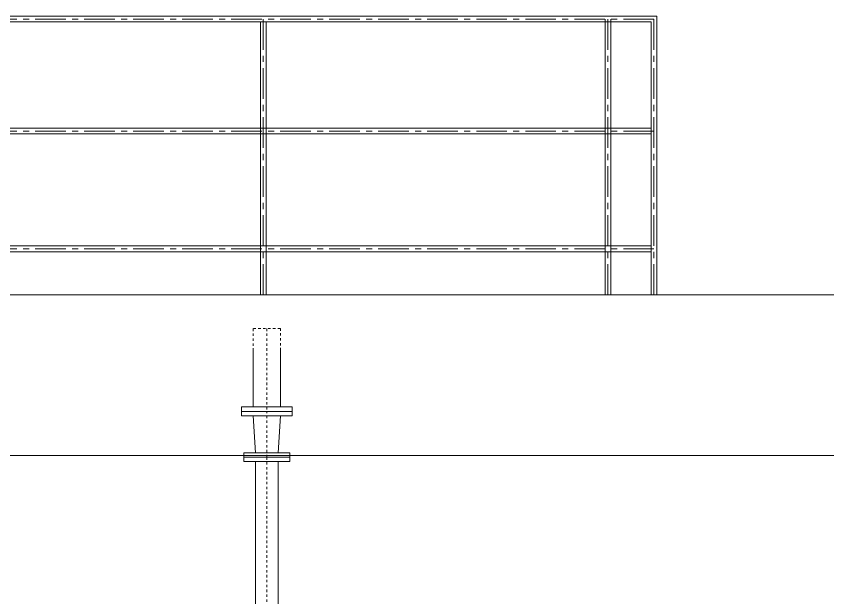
# Model space of a CAD drawing. Header units: millimetres. Extents: x 100 to 940, y 100 to 694.
# Drawn here: x 517.11 to 550.22, y 569.31 to 593.04 of the extents above; entities that cross this region are included whole.
import ezdxf

# ---------------------------------------------------------------- set-up
doc = ezdxf.new("R2010")
doc.units = ezdxf.units.MM
for name, pattern in [('CENTER', [2, 1.25, -0.25, 0.25, -0.25]), ('SGC_DASHDOT', [1, 0.5, -0.25, 0, -0.25]), ('SGC_HIDDEN', [0.375, 0.25, -0.125])]:
    doc.linetypes.add(name, pattern=pattern)
for name, color, linetype, lineweight in [('Centro', 1, 'CENTER', 5), ('PAREDE', 7, 'Continuous', 9), ('SGC-Conexoes (Desenho Unifilar)', 6, 'Continuous', 5), ('SGC-Conexoes (Linhas Externas)', 6, 'Continuous', 9), ('SGC-EIXOS', 9, 'SGC_DASHDOT', 9), ('SGC-PONTAS', 2, 'SGC_HIDDEN', 9), ('SGC-Tubos (Desenho Bifilar)', 6, 'Continuous', 9), ('SGC-Valvulas (Linhas Externas)', 3, 'Continuous', 9)]:
    doc.layers.add(name, color=color, linetype=linetype, lineweight=lineweight)

# ---------------------------------------------------------------- blocks, each defined once
blk = doc.blocks.new('BB-1-CD13-N10-D100-S0', base_point=(18534.5, 26959.2))
at = {"layer": 'SGC-Conexoes (Linhas Externas)'}
blk.add_lwpolyline([(18354.5, 26849.2), (18354.5, 27069.2), (18373.5, 27069.2), (18373.5, 26849.2)], close=True, dxfattribs=at)
for points in [[(18620, 27018.2), (18373.5, 27018.2)], [(18620, 26900.2), (18373.5, 26900.2)]]:
    blk.add_lwpolyline(points, dxfattribs=at)
at = {"layer": 'SGC-EIXOS'}
blk.add_line((18714.5, 26959.2), (18354.5, 26959.2), dxfattribs=at)
at = {"layer": 'SGC-PONTAS'}
blk.add_lwpolyline([(18620, 26900.2), (18714.5, 26900.2), (18714.5, 27018.2), (18620, 27018.2)], dxfattribs=at)
blk = doc.blocks.new('BB-1-CI07-N10-D100-S80', base_point=(483985.4, 8089.7))
at = {"layer": 'SGC-Conexoes (Linhas Externas)'}
for p, q in [((484066.4, 8138.7), (483904.4, 8148.7)), ((484066.4, 8040.7), (483904.4, 8030.7))]:
    blk.add_line(p, q, dxfattribs=at)
for points in [[(483885.4, 7979.7), (483885.4, 8199.7), (483904.4, 8199.7), (483904.4, 7979.7)], [(484085.4, 7989.7), (484085.4, 8189.7), (484066.4, 8189.7), (484066.4, 7989.7)]]:
    blk.add_lwpolyline(points, close=True, dxfattribs=at)
at = {"layer": 'SGC-EIXOS'}
blk.add_line((484085.4, 8089.7), (483885.4, 8089.7), dxfattribs=at)
blk = doc.blocks.new('BB-1-CA06-N10-D80-S0-L1700')
at = {"layer": 'SGC-EIXOS'}
blk.add_line((850, 0), (-850, 0), dxfattribs=at)
at = {"layer": 'SGC-Tubos (Desenho Bifilar)'}
for p, q in [((831, 49), (-831, 49)), ((831, -49), (-831, -49))]:
    blk.add_line(p, q, dxfattribs=at)
for points in [[(-850, -100), (-850, 100), (-831, 100), (-831, -100)], [(850, -100), (850, 100), (831, 100), (831, -100)]]:
    blk.add_lwpolyline(points, close=True, dxfattribs=at)

msp = doc.modelspace()

# ---------------------------------------------------------------- linework, layer by layer
at = {"layer": 'Centro'}
for p, q in [((543.132, 592.927), (513.127, 592.927)), ((527.189, 581.677), (527.189, 592.927)), ((541.252, 581.677), (541.252, 592.927)), ((543.132, 581.677), (543.132, 592.927)), ((543.132, 588.357), (513.127, 588.357)), ((527.189, 581.677), (527.189, 588.118)), ((541.252, 581.677), (541.252, 588.118)), ((543.132, 581.677), (543.132, 588.118)), ((543.132, 583.552), (513.127, 583.552)), ((527.189, 581.677), (527.189, 583.552)), ((541.252, 581.677), (541.252, 583.552)), ((543.132, 581.677), (543.132, 583.552)), ((526.861, 581.677), (527.189, 581.677)), ((527.517, 581.677), (527.189, 581.677)), ((540.924, 581.677), (541.252, 581.677)), ((541.58, 581.677), (541.252, 581.677)), ((542.804, 581.677), (543.132, 581.677)), ((543.46, 581.677), (543.132, 581.677))]:
    msp.add_line(p, q, dxfattribs=at)
at = {"layer": 'PAREDE'}
for p, q in [((558.736, 581.677), (512.799, 581.677)), ((558.736, 575.115), (514.674, 575.115))]:
    msp.add_line(p, q, dxfattribs=at)
at = {"layer": 'SGC-Conexoes (Desenho Unifilar)'}
for p, q in [((513.01, 593.045), (543.249, 593.045)), ((541.135, 592.927), (541.135, 581.677)), ((541.369, 592.927), (541.369, 581.677)), ((543.249, 593.045), (543.249, 581.677)), ((513.244, 592.81), (543.015, 592.81)), ((527.072, 592.81), (527.072, 581.677)), ((527.307, 592.81), (527.307, 581.677)), ((543.015, 592.81), (543.015, 581.677)), ((513.244, 588.474), (543.015, 588.474)), ((513.244, 588.24), (543.015, 588.24)), ((513.244, 583.67), (543.015, 583.67)), ((513.244, 583.435), (543.015, 583.435))]:
    msp.add_line(p, q, dxfattribs=at)

# ---------------------------------------------------------------- block references
at = {"layer": 'SGC-Conexoes (Linhas Externas)', "xscale": 0.009375000000000001, "yscale": 0.009375000000000001, "zscale": 0.009375000000000001, "rotation": 270}
msp.add_blockref('BB-1-CI07-N10-D100-S80', (527.33, 575.983), dxfattribs=at)
at = {"layer": 'SGC-Tubos (Desenho Bifilar)', "xscale": 0.009375000000000001, "yscale": 0.009375000000000001, "zscale": 0.009375000000000001, "rotation": 89.99999999999999}
msp.add_blockref('BB-1-CA06-N10-D80-S0-L1700', (527.33, 567.077), dxfattribs=at)
at = {"layer": 'SGC-Valvulas (Linhas Externas)', "xscale": 0.009375000000000001, "yscale": 0.009375000000000001, "zscale": 0.009375000000000001, "rotation": 89.99999999999999}
msp.add_blockref('BB-1-CD13-N10-D100-S0', (527.33, 578.608), dxfattribs=at)

doc.saveas('drawing.dxf')
